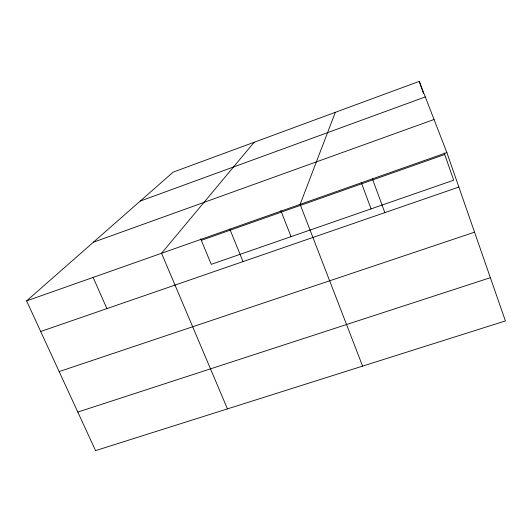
<?xml version="1.0" encoding="UTF-8"?>
<svg xmlns="http://www.w3.org/2000/svg" width="532" height="532" viewBox="0 0 532 532"><rect width="100%" height="100%" fill="white"/><g stroke="black" fill="none" stroke-linecap="round" stroke-linejoin="round"><path stroke-width="0.8" d="M335.326 112.325L300.128 204.368L362.598 366.122M254.123 142.27L161.542 253.272L227.443 408.889M26.6 300.893L173.159 172.129L419.249 81.376L446.873 152.584L505.4 320.929L95.567 450.624L26.6 300.893L446.873 152.584M140.215 201.069L425.287 96.944M93.359 242.24L434.046 119.507M201.322 240.344L444.719 154.506M40.691 331.483L458.863 187.058M59.158 371.569L474.544 232.185M77.812 412.067L490.364 277.691M93.12 277.418L106.912 308.613M200.697 238.828L211.231 264.351L453.676 180.215L444.187 152.97M229.857 229.166L242.998 261.611M280.849 210.579L291.051 236.654M361.188 182.223L371.057 208.89M372.433 178.852L384.836 212.627M419.249 81.376L423.532 93.665"/></g></svg>
